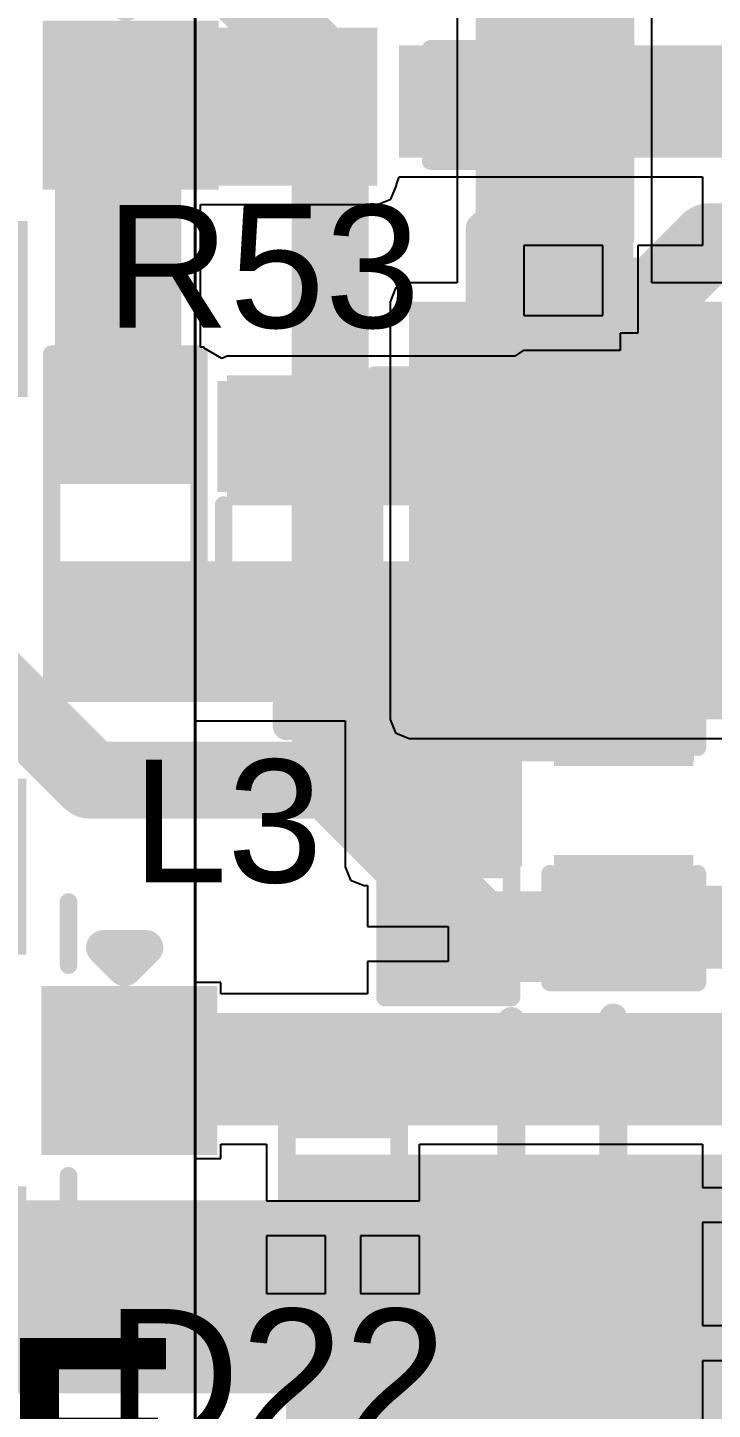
# Model space of a CAD drawing. Header units: inches. Extents: x -0.3 to 9.9, y -0.4 to 5.
# Drawn here: x -0.0088 to 0.1863, y 1.1684 to 1.562 of the extents above; entities that cross this region are included whole.
import ezdxf

# ---------------------------------------------------------------- set-up
doc = ezdxf.new("R2010")
doc.units = ezdxf.units.IN
doc.header["$MEASUREMENT"] = 0
for name, color, linetype in [('Bottom Layer', 5, 'Continuous'), ('Top Layer', 1, 'Continuous'), ('Top Overlay', 2, 'Continuous'), ('Top Paste', 8, 'Continuous'), ('Top Solder', 216, 'Continuous')]:
    doc.layers.add(name, color=color, linetype=linetype)
doc.styles.add('Arial', font='', dxfattribs={"height": 0.2})
doc.styles.add('Arial_Bold', font='', dxfattribs={"height": 0.2})
doc.styles.get('Arial').set_extended_font_data('Arial')
doc.styles.get('Arial_Bold').set_extended_font_data('Arial', bold=True)

# ---------------------------------------------------------------- blocks, each defined once
blk = doc.blocks.new('R___0603_4')
at = {"layer": 'Top Layer'}
for points in [[(-0.015, 0.0175), (-0.015, -0.0175), (-0.045, -0.0175), (-0.045, 0.0175)], [(0.045, 0.0175), (0.045, -0.0175), (0.015, -0.0175), (0.015, 0.0175)]]:
    blk.add_hatch(color=1, dxfattribs=at).paths.add_polyline_path(points)
at = {"layer": 'Top Paste'}
for points in [[(-0.015, 0.0175), (-0.015, -0.0175), (-0.045, -0.0175), (-0.045, 0.0175)], [(0.045, 0.0175), (0.045, -0.0175), (0.015, -0.0175), (0.015, 0.0175)]]:
    blk.add_hatch(color=8, dxfattribs=at).paths.add_polyline_path(points)
at = {"layer": 'Top Solder'}
for points in [[(-0.011, 0.0215), (-0.011, -0.0215), (-0.049, -0.0215), (-0.049, 0.0215)], [(0.049, 0.0215), (0.049, -0.0215), (0.011, -0.0215), (0.011, 0.0215)]]:
    blk.add_hatch(color=216, dxfattribs=at).paths.add_polyline_path(points)
at = {"layer": 'Top Overlay'}
for points in [[(-0.048, 0.021, 0.005, 0.005, 0), (-0.048, -0.021, 0.005, 0.005, 0)], [(-0.048, 0.021, 0.005, 0.005, 0), (0.048, 0.021, 0.005, 0.005, 0)], [(0.048, 0.021, 0.005, 0.005, 0), (0.048, -0.021, 0.005, 0.005, 0)], [(-0.048, -0.021, 0.005, 0.005, 0), (0.048, -0.021, 0.005, 0.005, 0)]]:
    blk.add_lwpolyline(points, format="xyseb", dxfattribs=at)
for points in [[(-0.04925, 0.021, 0.0025, 0.0025, 1), (-0.04675, 0.021, 0.0025, 0.0025, 1)], [(-0.04925, 0.021, 0.0025, 0.0025, 1), (-0.04675, 0.021, 0.0025, 0.0025, 1)], [(0.04675, 0.021, 0.0025, 0.0025, 1), (0.04925, 0.021, 0.0025, 0.0025, 1)], [(0.04675, 0.021, 0.0025, 0.0025, 1), (0.04925, 0.021, 0.0025, 0.0025, 1)], [(-0.04925, -0.021, 0.0025, 0.0025, 1), (-0.04675, -0.021, 0.0025, 0.0025, 1)], [(-0.04925, -0.021, 0.0025, 0.0025, 1), (-0.04675, -0.021, 0.0025, 0.0025, 1)], [(0.04675, -0.021, 0.0025, 0.0025, 1), (0.04925, -0.021, 0.0025, 0.0025, 1)], [(0.04675, -0.021, 0.0025, 0.0025, 1), (0.04925, -0.021, 0.0025, 0.0025, 1)]]:
    blk.add_lwpolyline(points, format="xyseb", close=True, dxfattribs=at)
blk = doc.blocks.new('R___0603_85')
at = {"layer": 'Top Layer'}
for points in [[(-0.015, 0.0175), (-0.015, -0.0175), (-0.045, -0.0175), (-0.045, 0.0175)], [(0.045, 0.0175), (0.045, -0.0175), (0.015, -0.0175), (0.015, 0.0175)]]:
    blk.add_hatch(color=1, dxfattribs=at).paths.add_polyline_path(points)
at = {"layer": 'Top Paste'}
for points in [[(-0.015, 0.0175), (-0.015, -0.0175), (-0.045, -0.0175), (-0.045, 0.0175)], [(0.045, 0.0175), (0.045, -0.0175), (0.015, -0.0175), (0.015, 0.0175)]]:
    blk.add_hatch(color=8, dxfattribs=at).paths.add_polyline_path(points)
at = {"layer": 'Top Solder'}
for points in [[(-0.011, 0.0215), (-0.011, -0.0215), (-0.049, -0.0215), (-0.049, 0.0215)], [(0.049, 0.0215), (0.049, -0.0215), (0.011, -0.0215), (0.011, 0.0215)]]:
    blk.add_hatch(color=216, dxfattribs=at).paths.add_polyline_path(points)
at = {"layer": 'Top Overlay'}
for points in [[(-0.048, -0.021, 0.005, 0.005, 0), (-0.048, 0.021, 0.005, 0.005, 0)], [(0.048, 0.021, 0.005, 0.005, 0), (-0.048, 0.021, 0.005, 0.005, 0)], [(0.048, -0.021, 0.005, 0.005, 0), (0.048, 0.021, 0.005, 0.005, 0)], [(0.048, -0.021, 0.005, 0.005, 0), (-0.048, -0.021, 0.005, 0.005, 0)]]:
    blk.add_lwpolyline(points, format="xyseb", dxfattribs=at)
for points in [[(-0.04925, 0.021, 0.0025, 0.0025, 1), (-0.04675, 0.021, 0.0025, 0.0025, 1)], [(-0.04925, 0.021, 0.0025, 0.0025, 1), (-0.04675, 0.021, 0.0025, 0.0025, 1)], [(0.04675, 0.021, 0.0025, 0.0025, 1), (0.04925, 0.021, 0.0025, 0.0025, 1)], [(0.04675, 0.021, 0.0025, 0.0025, 1), (0.04925, 0.021, 0.0025, 0.0025, 1)], [(-0.04925, -0.021, 0.0025, 0.0025, 1), (-0.04675, -0.021, 0.0025, 0.0025, 1)], [(-0.04925, -0.021, 0.0025, 0.0025, 1), (-0.04675, -0.021, 0.0025, 0.0025, 1)], [(0.04675, -0.021, 0.0025, 0.0025, 1), (0.04925, -0.021, 0.0025, 0.0025, 1)], [(0.04675, -0.021, 0.0025, 0.0025, 1), (0.04925, -0.021, 0.0025, 0.0025, 1)]]:
    blk.add_lwpolyline(points, format="xyseb", close=True, dxfattribs=at)
blk = doc.blocks.new('IND_0603__1608_M_______118')
at = {"layer": 'Top Layer'}
for points in [[(-0.03937, 0.01575), (-0.01575, 0.01575), (-0.01575, -0.01575), (-0.03937, -0.01575)], [(0.01575, 0.01575), (0.03937, 0.01575), (0.03937, -0.01575), (0.01575, -0.01575)]]:
    blk.add_hatch(color=1, dxfattribs=at).paths.add_polyline_path(points)
at = {"layer": 'Top Paste'}
for points in [[(-0.03937, 0.01575), (-0.01575, 0.01575), (-0.01575, -0.01575), (-0.03937, -0.01575)], [(0.01575, 0.01575), (0.03937, 0.01575), (0.03937, -0.01575), (0.01575, -0.01575)]]:
    blk.add_hatch(color=8, dxfattribs=at).paths.add_polyline_path(points)
at = {"layer": 'Top Solder'}
for points in [[(-0.04337, 0.01975), (-0.01175, 0.01975), (-0.01175, -0.01975), (-0.04337, -0.01975)], [(0.01175, 0.01975), (0.04337, 0.01975), (0.04337, -0.01975), (0.01175, -0.01975)]]:
    blk.add_hatch(color=216, dxfattribs=at).paths.add_polyline_path(points)
at = {"layer": 'Top Overlay'}
for points in [[(0.009, 0.018, 0.005, 0.005, 0), (-0.008, 0.018, 0.005, 0.005, 0)], [(0.009, -0.018, 0.005, 0.005, 0), (-0.008, -0.018, 0.005, 0.005, 0)]]:
    blk.add_lwpolyline(points, format="xyseb", dxfattribs=at)
for points in [[(-0.00925, 0.018, 0.0025, 0.0025, 1), (-0.00675, 0.018, 0.0025, 0.0025, 1)], [(0.00775, 0.018, 0.0025, 0.0025, 1), (0.01025, 0.018, 0.0025, 0.0025, 1)], [(-0.00925, -0.018, 0.0025, 0.0025, 1), (-0.00675, -0.018, 0.0025, 0.0025, 1)], [(0.00775, -0.018, 0.0025, 0.0025, 1), (0.01025, -0.018, 0.0025, 0.0025, 1)]]:
    blk.add_lwpolyline(points, format="xyseb", close=True, dxfattribs=at)
blk = doc.blocks.new('U_FL_R_SMT_1_80___124')
at = {"layer": 'Top Layer'}
for points in [[(-0.07913, 0.08166), (-0.03701, 0.08166), (-0.03701, -0.00495), (-0.07913, -0.00495)], [(0.03701, 0.08166), (0.07913, 0.08166), (0.07913, -0.00495), (0.03701, -0.00495)], [(-0.02008, -0.01729), (0.02008, -0.01729), (0.02008, -0.05942), (-0.02008, -0.05942)]]:
    blk.add_hatch(color=1, dxfattribs=at).paths.add_polyline_path(points)
at = {"layer": 'Top Paste'}
for points in [[(-0.07913, 0.08166), (-0.03701, 0.08166), (-0.03701, -0.00495), (-0.07913, -0.00495)], [(0.03701, 0.08166), (0.07913, 0.08166), (0.07913, -0.00495), (0.03701, -0.00495)], [(-0.02008, -0.01729), (0.02008, -0.01729), (0.02008, -0.05942), (-0.02008, -0.05942)]]:
    blk.add_hatch(color=8, dxfattribs=at).paths.add_polyline_path(points)
at = {"layer": 'Top Solder'}
for points in [[(-0.08313, 0.08566), (-0.03301, 0.08566), (-0.03301, -0.00895), (-0.08313, -0.00895)], [(0.03301, 0.08566), (0.08313, 0.08566), (0.08313, -0.00895), (0.03301, -0.00895)], [(-0.02408, -0.01329), (0.02408, -0.01329), (0.02408, -0.06342), (-0.02408, -0.06342)]]:
    blk.add_hatch(color=216, dxfattribs=at).paths.add_polyline_path(points)
at = {"layer": 'Top Overlay'}
for points in [[(-0.038, 0.087, 0.005, 0.005, 0), (-0.016, 0.087, 0.005, 0.005, 0)], [(0.016, 0.087, 0.005, 0.005, 0), (0.038, 0.087, 0.005, 0.005, 0)], [(-0.048, -0.021, 0.005, 0.005, 0), (-0.03, -0.021, 0.005, 0.005, 0)], [(0.03, -0.021, 0.005, 0.005, 0), (0.048, -0.021, 0.005, 0.005, 0)], [(0.035, -0.031, 0.01, 0.01, 0), (0.029, -0.037, 0.01, 0.01, 0)], [(0.035, -0.031, 0.01, 0.01, 0), (0.035, -0.043, 0.01, 0.01, 0)], [(0.029, -0.037, 0.01, 0.01, 0), (0.035, -0.043, 0.01, 0.01, 0)]]:
    blk.add_lwpolyline(points, format="xyseb", dxfattribs=at)
for points in [[(-0.03925, 0.087, 0.0025, 0.0025, 1), (-0.03675, 0.087, 0.0025, 0.0025, 1)], [(-0.01725, 0.087, 0.0025, 0.0025, 1), (-0.01475, 0.087, 0.0025, 0.0025, 1)], [(0.01475, 0.087, 0.0025, 0.0025, 1), (0.01725, 0.087, 0.0025, 0.0025, 1)], [(0.03675, 0.087, 0.0025, 0.0025, 1), (0.03925, 0.087, 0.0025, 0.0025, 1)], [(-0.04925, -0.021, 0.0025, 0.0025, 1), (-0.04675, -0.021, 0.0025, 0.0025, 1)], [(-0.03125, -0.021, 0.0025, 0.0025, 1), (-0.02875, -0.021, 0.0025, 0.0025, 1)], [(0.02875, -0.021, 0.0025, 0.0025, 1), (0.03125, -0.021, 0.0025, 0.0025, 1)], [(0.04675, -0.021, 0.0025, 0.0025, 1), (0.04925, -0.021, 0.0025, 0.0025, 1)], [(0.0325, -0.031, 0.005, 0.005, 1), (0.0375, -0.031, 0.005, 0.005, 1)], [(0.0325, -0.031, 0.005, 0.005, 1), (0.0375, -0.031, 0.005, 0.005, 1)], [(0.0265, -0.037, 0.005, 0.005, 1), (0.0315, -0.037, 0.005, 0.005, 1)], [(0.0265, -0.037, 0.005, 0.005, 1), (0.0315, -0.037, 0.005, 0.005, 1)], [(0.0325, -0.043, 0.005, 0.005, 1), (0.0375, -0.043, 0.005, 0.005, 1)], [(0.0325, -0.043, 0.005, 0.005, 1), (0.0375, -0.043, 0.005, 0.005, 1)]]:
    blk.add_lwpolyline(points, format="xyseb", close=True, dxfattribs=at)
blk = doc.blocks.new('U_FL_R_SMT_1_80___125')
at = {"layer": 'Top Layer'}
for points in [[(-0.07913, 0.08166), (-0.03701, 0.08166), (-0.03701, -0.00495), (-0.07913, -0.00495)], [(0.03701, 0.08166), (0.07913, 0.08166), (0.07913, -0.00495), (0.03701, -0.00495)], [(-0.02008, -0.01729), (0.02008, -0.01729), (0.02008, -0.05942), (-0.02008, -0.05942)]]:
    blk.add_hatch(color=1, dxfattribs=at).paths.add_polyline_path(points)
at = {"layer": 'Top Paste'}
for points in [[(-0.07913, 0.08166), (-0.03701, 0.08166), (-0.03701, -0.00495), (-0.07913, -0.00495)], [(0.03701, 0.08166), (0.07913, 0.08166), (0.07913, -0.00495), (0.03701, -0.00495)], [(-0.02008, -0.01729), (0.02008, -0.01729), (0.02008, -0.05942), (-0.02008, -0.05942)]]:
    blk.add_hatch(color=8, dxfattribs=at).paths.add_polyline_path(points)
at = {"layer": 'Top Solder'}
for points in [[(-0.08313, 0.08566), (-0.03301, 0.08566), (-0.03301, -0.00895), (-0.08313, -0.00895)], [(0.03301, 0.08566), (0.08313, 0.08566), (0.08313, -0.00895), (0.03301, -0.00895)], [(-0.02408, -0.01329), (0.02408, -0.01329), (0.02408, -0.06342), (-0.02408, -0.06342)]]:
    blk.add_hatch(color=216, dxfattribs=at).paths.add_polyline_path(points)
at = {"layer": 'Top Overlay'}
for points in [[(-0.038, 0.087, 0.005, 0.005, 0), (-0.016, 0.087, 0.005, 0.005, 0)], [(0.016, 0.087, 0.005, 0.005, 0), (0.038, 0.087, 0.005, 0.005, 0)], [(-0.048, -0.021, 0.005, 0.005, 0), (-0.03, -0.021, 0.005, 0.005, 0)], [(0.03, -0.021, 0.005, 0.005, 0), (0.048, -0.021, 0.005, 0.005, 0)], [(0.035, -0.031, 0.01, 0.01, 0), (0.029, -0.037, 0.01, 0.01, 0)], [(0.035, -0.031, 0.01, 0.01, 0), (0.035, -0.043, 0.01, 0.01, 0)], [(0.029, -0.037, 0.01, 0.01, 0), (0.035, -0.043, 0.01, 0.01, 0)]]:
    blk.add_lwpolyline(points, format="xyseb", dxfattribs=at)
for points in [[(-0.03925, 0.087, 0.0025, 0.0025, 1), (-0.03675, 0.087, 0.0025, 0.0025, 1)], [(-0.01725, 0.087, 0.0025, 0.0025, 1), (-0.01475, 0.087, 0.0025, 0.0025, 1)], [(0.01475, 0.087, 0.0025, 0.0025, 1), (0.01725, 0.087, 0.0025, 0.0025, 1)], [(0.03675, 0.087, 0.0025, 0.0025, 1), (0.03925, 0.087, 0.0025, 0.0025, 1)], [(-0.04925, -0.021, 0.0025, 0.0025, 1), (-0.04675, -0.021, 0.0025, 0.0025, 1)], [(-0.03125, -0.021, 0.0025, 0.0025, 1), (-0.02875, -0.021, 0.0025, 0.0025, 1)], [(0.02875, -0.021, 0.0025, 0.0025, 1), (0.03125, -0.021, 0.0025, 0.0025, 1)], [(0.04675, -0.021, 0.0025, 0.0025, 1), (0.04925, -0.021, 0.0025, 0.0025, 1)], [(0.0325, -0.031, 0.005, 0.005, 1), (0.0375, -0.031, 0.005, 0.005, 1)], [(0.0325, -0.031, 0.005, 0.005, 1), (0.0375, -0.031, 0.005, 0.005, 1)], [(0.0265, -0.037, 0.005, 0.005, 1), (0.0315, -0.037, 0.005, 0.005, 1)], [(0.0265, -0.037, 0.005, 0.005, 1), (0.0315, -0.037, 0.005, 0.005, 1)], [(0.0325, -0.043, 0.005, 0.005, 1), (0.0375, -0.043, 0.005, 0.005, 1)], [(0.0325, -0.043, 0.005, 0.005, 1), (0.0375, -0.043, 0.005, 0.005, 1)]]:
    blk.add_lwpolyline(points, format="xyseb", close=True, dxfattribs=at)
blk = doc.blocks.new('D_____0402_147')
at = {"layer": 'Top Layer'}
for points in [[(-0.03051, -0.01181), (-0.03051, 0.01181), (-0.00768, 0.01181), (-0.00768, -0.01181)], [(0.00768, -0.01181), (0.00768, 0.01181), (0.03051, 0.01181), (0.03051, -0.01181)]]:
    blk.add_hatch(color=1, dxfattribs=at).paths.add_polyline_path(points)
at = {"layer": 'Top Paste'}
for points in [[(-0.03051, -0.01181), (-0.03051, 0.01181), (-0.00768, 0.01181), (-0.00768, -0.01181)], [(0.00768, -0.01181), (0.00768, 0.01181), (0.03051, 0.01181), (0.03051, -0.01181)]]:
    blk.add_hatch(color=8, dxfattribs=at).paths.add_polyline_path(points)
at = {"layer": 'Top Solder'}
for points in [[(-0.03451, -0.01581), (-0.03451, 0.01581), (-0.00368, 0.01581), (-0.00368, -0.01581)], [(0.00368, -0.01581), (0.00368, 0.01581), (0.03451, 0.01581), (0.03451, -0.01581)]]:
    blk.add_hatch(color=216, dxfattribs=at).paths.add_polyline_path(points)
at = {"layer": 'Top Overlay'}
for points in [[(0.035, 0.016, 0.005, 0.005, 0), (-0.035, 0.016, 0.005, 0.005, 0)], [(-0.035, -0.016, 0.005, 0.005, 0), (-0.035, 0.016, 0.005, 0.005, 0)], [(0.035, -0.016, 0.005, 0.005, 0), (0.035, 0.016, 0.005, 0.005, 0)], [(0.035, -0.016, 0.005, 0.005, 0), (-0.035, -0.016, 0.005, 0.005, 0)]]:
    blk.add_lwpolyline(points, format="xyseb", dxfattribs=at)
for points in [[(-0.03625, 0.016, 0.0025, 0.0025, 1), (-0.03375, 0.016, 0.0025, 0.0025, 1)], [(-0.03625, 0.016, 0.0025, 0.0025, 1), (-0.03375, 0.016, 0.0025, 0.0025, 1)], [(0.03375, 0.016, 0.0025, 0.0025, 1), (0.03625, 0.016, 0.0025, 0.0025, 1)], [(0.03375, 0.016, 0.0025, 0.0025, 1), (0.03625, 0.016, 0.0025, 0.0025, 1)], [(-0.03625, -0.016, 0.0025, 0.0025, 1), (-0.03375, -0.016, 0.0025, 0.0025, 1)], [(-0.03625, -0.016, 0.0025, 0.0025, 1), (-0.03375, -0.016, 0.0025, 0.0025, 1)], [(0.03375, -0.016, 0.0025, 0.0025, 1), (0.03625, -0.016, 0.0025, 0.0025, 1)], [(0.03375, -0.016, 0.0025, 0.0025, 1), (0.03625, -0.016, 0.0025, 0.0025, 1)]]:
    blk.add_lwpolyline(points, format="xyseb", close=True, dxfattribs=at)
blk = doc.blocks.new('DFN1006_2L__148')
at = {"layer": 'Top Layer'}
for points in [[(-0.02756, 0.01299), (-0.00591, 0.01299), (-0.00591, -0.01299), (-0.02756, -0.01299)], [(0.00591, 0.01299), (0.02756, 0.01299), (0.02756, -0.01299), (0.00591, -0.01299)]]:
    blk.add_hatch(color=1, dxfattribs=at).paths.add_polyline_path(points)
at = {"layer": 'Top Overlay'}
blk.add_hatch(color=2, dxfattribs=at).paths.add_polyline_path([(-0.04513, -0.01993), (-0.03213, -0.01993), (-0.03213, 0.02007), (-0.04513, 0.02007)])
at = {"layer": 'Top Paste'}
for points in [[(-0.02756, 0.01299), (-0.00591, 0.01299), (-0.00591, -0.01299), (-0.02756, -0.01299)], [(0.00591, 0.01299), (0.02756, 0.01299), (0.02756, -0.01299), (0.00591, -0.01299)]]:
    blk.add_hatch(color=8, dxfattribs=at).paths.add_polyline_path(points)
at = {"layer": 'Top Solder'}
for points in [[(-0.03156, 0.01699), (-0.00191, 0.01699), (-0.00191, -0.01699), (-0.03156, -0.01699)], [(0.00191, 0.01699), (0.03156, 0.01699), (0.03156, -0.01699), (0.00191, -0.01699)]]:
    blk.add_hatch(color=216, dxfattribs=at).paths.add_polyline_path(points)
at = {"layer": 'Top Overlay'}
for points in [[(-0.032, -0.018, 0.005, 0.005, 0), (-0.032, 0.018, 0.005, 0.005, 0)], [(0.032, 0.018, 0.005, 0.005, 0), (-0.032, 0.018, 0.005, 0.005, 0)], [(0.032, -0.018, 0.005, 0.005, 0), (0.032, 0.018, 0.005, 0.005, 0)], [(0.032, -0.018, 0.005, 0.005, 0), (-0.032, -0.018, 0.005, 0.005, 0)]]:
    blk.add_lwpolyline(points, format="xyseb", dxfattribs=at)
for points in [[(-0.03325, 0.018, 0.0025, 0.0025, 1), (-0.03075, 0.018, 0.0025, 0.0025, 1)], [(-0.03325, 0.018, 0.0025, 0.0025, 1), (-0.03075, 0.018, 0.0025, 0.0025, 1)], [(0.03075, 0.018, 0.0025, 0.0025, 1), (0.03325, 0.018, 0.0025, 0.0025, 1)], [(0.03075, 0.018, 0.0025, 0.0025, 1), (0.03325, 0.018, 0.0025, 0.0025, 1)], [(-0.03325, -0.018, 0.0025, 0.0025, 1), (-0.03075, -0.018, 0.0025, 0.0025, 1)], [(-0.03325, -0.018, 0.0025, 0.0025, 1), (-0.03075, -0.018, 0.0025, 0.0025, 1)], [(0.03075, -0.018, 0.0025, 0.0025, 1), (0.03325, -0.018, 0.0025, 0.0025, 1)], [(0.03075, -0.018, 0.0025, 0.0025, 1), (0.03325, -0.018, 0.0025, 0.0025, 1)]]:
    blk.add_lwpolyline(points, format="xyseb", close=True, dxfattribs=at)
blk = doc.blocks.new('C___0402_181')
at = {"layer": 'Top Layer'}
for points in [[(-0.0275, -0.0125), (-0.0275, 0.0125), (-0.0095, 0.0125), (-0.0095, -0.0125)], [(0.0095, -0.0125), (0.0095, 0.0125), (0.0275, 0.0125), (0.0275, -0.0125)]]:
    blk.add_hatch(color=1, dxfattribs=at).paths.add_polyline_path(points)
at = {"layer": 'Top Paste'}
for points in [[(-0.0275, -0.0125), (-0.0275, 0.0125), (-0.0095, 0.0125), (-0.0095, -0.0125)], [(0.0095, -0.0125), (0.0095, 0.0125), (0.0275, 0.0125), (0.0275, -0.0125)]]:
    blk.add_hatch(color=8, dxfattribs=at).paths.add_polyline_path(points)
at = {"layer": 'Top Solder'}
for points in [[(-0.02986, -0.01486), (-0.02986, 0.01486), (-0.00714, 0.01486), (-0.00714, -0.01486)], [(0.00714, -0.01486), (0.00714, 0.01486), (0.02986, 0.01486), (0.02986, -0.01486)]]:
    blk.add_hatch(color=216, dxfattribs=at).paths.add_polyline_path(points)
at = {"layer": 'Top Overlay'}
for points in [[(-0.011, 0.016, 0.005, 0.005, 0), (-0.031, 0.016, 0.005, 0.005, 0)], [(-0.031, 0.016, 0.005, 0.005, 0), (-0.031, -0.016, 0.005, 0.005, 0)], [(0.031, 0.016, 0.005, 0.005, 0), (0.011, 0.016, 0.005, 0.005, 0)], [(0.031, 0.016, 0.005, 0.005, 0), (0.031, -0.016, 0.005, 0.005, 0)], [(-0.011, -0.016, 0.005, 0.005, 0), (-0.031, -0.016, 0.005, 0.005, 0)], [(0.031, -0.016, 0.005, 0.005, 0), (0.011, -0.016, 0.005, 0.005, 0)]]:
    blk.add_lwpolyline(points, format="xyseb", dxfattribs=at)
for points in [[(-0.03225, 0.016, 0.0025, 0.0025, 1), (-0.02975, 0.016, 0.0025, 0.0025, 1)], [(-0.03225, 0.016, 0.0025, 0.0025, 1), (-0.02975, 0.016, 0.0025, 0.0025, 1)], [(-0.01225, 0.016, 0.0025, 0.0025, 1), (-0.00975, 0.016, 0.0025, 0.0025, 1)], [(0.00975, 0.016, 0.0025, 0.0025, 1), (0.01225, 0.016, 0.0025, 0.0025, 1)], [(0.02975, 0.016, 0.0025, 0.0025, 1), (0.03225, 0.016, 0.0025, 0.0025, 1)], [(0.02975, 0.016, 0.0025, 0.0025, 1), (0.03225, 0.016, 0.0025, 0.0025, 1)], [(-0.03225, -0.016, 0.0025, 0.0025, 1), (-0.02975, -0.016, 0.0025, 0.0025, 1)], [(-0.03225, -0.016, 0.0025, 0.0025, 1), (-0.02975, -0.016, 0.0025, 0.0025, 1)], [(-0.01225, -0.016, 0.0025, 0.0025, 1), (-0.00975, -0.016, 0.0025, 0.0025, 1)], [(0.00975, -0.016, 0.0025, 0.0025, 1), (0.01225, -0.016, 0.0025, 0.0025, 1)], [(0.02975, -0.016, 0.0025, 0.0025, 1), (0.03225, -0.016, 0.0025, 0.0025, 1)], [(0.02975, -0.016, 0.0025, 0.0025, 1), (0.03225, -0.016, 0.0025, 0.0025, 1)]]:
    blk.add_lwpolyline(points, format="xyseb", close=True, dxfattribs=at)
blk = doc.blocks.new('C___0603_182')
at = {"layer": 'Top Layer'}
for points in [[(-0.015, 0.0175), (-0.015, -0.0175), (-0.045, -0.0175), (-0.045, 0.0175)], [(0.045, 0.0175), (0.045, -0.0175), (0.015, -0.0175), (0.015, 0.0175)]]:
    blk.add_hatch(color=1, dxfattribs=at).paths.add_polyline_path(points)
at = {"layer": 'Top Paste'}
for points in [[(-0.015, 0.0175), (-0.015, -0.0175), (-0.045, -0.0175), (-0.045, 0.0175)], [(0.045, 0.0175), (0.045, -0.0175), (0.015, -0.0175), (0.015, 0.0175)]]:
    blk.add_hatch(color=8, dxfattribs=at).paths.add_polyline_path(points)
at = {"layer": 'Top Solder'}
for points in [[(-0.01264, 0.01986), (-0.01264, -0.01986), (-0.04736, -0.01986), (-0.04736, 0.01986)], [(0.04736, 0.01986), (0.04736, -0.01986), (0.01264, -0.01986), (0.01264, 0.01986)]]:
    blk.add_hatch(color=216, dxfattribs=at).paths.add_polyline_path(points)
at = {"layer": 'Top Overlay'}
for points in [[(-0.049, 0.021, 0.005, 0.005, 0), (-0.049, -0.021, 0.005, 0.005, 0)], [(-0.049, 0.021, 0.005, 0.005, 0), (-0.018, 0.021, 0.005, 0.005, 0)], [(0.018, 0.021, 0.005, 0.005, 0), (0.049, 0.021, 0.005, 0.005, 0)], [(0.049, 0.021, 0.005, 0.005, 0), (0.049, -0.021, 0.005, 0.005, 0)], [(-0.049, -0.021, 0.005, 0.005, 0), (-0.018, -0.021, 0.005, 0.005, 0)], [(0.018, -0.021, 0.005, 0.005, 0), (0.049, -0.021, 0.005, 0.005, 0)]]:
    blk.add_lwpolyline(points, format="xyseb", dxfattribs=at)
for points in [[(-0.05025, 0.021, 0.0025, 0.0025, 1), (-0.04775, 0.021, 0.0025, 0.0025, 1)], [(-0.05025, 0.021, 0.0025, 0.0025, 1), (-0.04775, 0.021, 0.0025, 0.0025, 1)], [(-0.01925, 0.021, 0.0025, 0.0025, 1), (-0.01675, 0.021, 0.0025, 0.0025, 1)], [(0.01675, 0.021, 0.0025, 0.0025, 1), (0.01925, 0.021, 0.0025, 0.0025, 1)], [(0.04775, 0.021, 0.0025, 0.0025, 1), (0.05025, 0.021, 0.0025, 0.0025, 1)], [(0.04775, 0.021, 0.0025, 0.0025, 1), (0.05025, 0.021, 0.0025, 0.0025, 1)], [(-0.05025, -0.021, 0.0025, 0.0025, 1), (-0.04775, -0.021, 0.0025, 0.0025, 1)], [(-0.05025, -0.021, 0.0025, 0.0025, 1), (-0.04775, -0.021, 0.0025, 0.0025, 1)], [(-0.01925, -0.021, 0.0025, 0.0025, 1), (-0.01675, -0.021, 0.0025, 0.0025, 1)], [(0.01675, -0.021, 0.0025, 0.0025, 1), (0.01925, -0.021, 0.0025, 0.0025, 1)], [(0.04775, -0.021, 0.0025, 0.0025, 1), (0.05025, -0.021, 0.0025, 0.0025, 1)], [(0.04775, -0.021, 0.0025, 0.0025, 1), (0.05025, -0.021, 0.0025, 0.0025, 1)]]:
    blk.add_lwpolyline(points, format="xyseb", close=True, dxfattribs=at)
blk = doc.blocks.new('C___0603_183')
at = {"layer": 'Top Layer'}
for points in [[(-0.015, 0.0175), (-0.015, -0.0175), (-0.045, -0.0175), (-0.045, 0.0175)], [(0.045, 0.0175), (0.045, -0.0175), (0.015, -0.0175), (0.015, 0.0175)]]:
    blk.add_hatch(color=1, dxfattribs=at).paths.add_polyline_path(points)
at = {"layer": 'Top Paste'}
for points in [[(-0.015, 0.0175), (-0.015, -0.0175), (-0.045, -0.0175), (-0.045, 0.0175)], [(0.045, 0.0175), (0.045, -0.0175), (0.015, -0.0175), (0.015, 0.0175)]]:
    blk.add_hatch(color=8, dxfattribs=at).paths.add_polyline_path(points)
at = {"layer": 'Top Solder'}
for points in [[(-0.01264, 0.01986), (-0.01264, -0.01986), (-0.04736, -0.01986), (-0.04736, 0.01986)], [(0.04736, 0.01986), (0.04736, -0.01986), (0.01264, -0.01986), (0.01264, 0.01986)]]:
    blk.add_hatch(color=216, dxfattribs=at).paths.add_polyline_path(points)
at = {"layer": 'Top Overlay'}
for points in [[(-0.049, -0.021, 0.005, 0.005, 0), (-0.049, 0.021, 0.005, 0.005, 0)], [(-0.018, 0.021, 0.005, 0.005, 0), (-0.049, 0.021, 0.005, 0.005, 0)], [(0.049, 0.021, 0.005, 0.005, 0), (0.018, 0.021, 0.005, 0.005, 0)], [(0.049, -0.021, 0.005, 0.005, 0), (0.049, 0.021, 0.005, 0.005, 0)], [(-0.018, -0.021, 0.005, 0.005, 0), (-0.049, -0.021, 0.005, 0.005, 0)], [(0.049, -0.021, 0.005, 0.005, 0), (0.018, -0.021, 0.005, 0.005, 0)]]:
    blk.add_lwpolyline(points, format="xyseb", dxfattribs=at)
for points in [[(-0.05025, 0.021, 0.0025, 0.0025, 1), (-0.04775, 0.021, 0.0025, 0.0025, 1)], [(-0.05025, 0.021, 0.0025, 0.0025, 1), (-0.04775, 0.021, 0.0025, 0.0025, 1)], [(-0.01925, 0.021, 0.0025, 0.0025, 1), (-0.01675, 0.021, 0.0025, 0.0025, 1)], [(0.01675, 0.021, 0.0025, 0.0025, 1), (0.01925, 0.021, 0.0025, 0.0025, 1)], [(0.04775, 0.021, 0.0025, 0.0025, 1), (0.05025, 0.021, 0.0025, 0.0025, 1)], [(0.04775, 0.021, 0.0025, 0.0025, 1), (0.05025, 0.021, 0.0025, 0.0025, 1)], [(-0.05025, -0.021, 0.0025, 0.0025, 1), (-0.04775, -0.021, 0.0025, 0.0025, 1)], [(-0.05025, -0.021, 0.0025, 0.0025, 1), (-0.04775, -0.021, 0.0025, 0.0025, 1)], [(-0.01925, -0.021, 0.0025, 0.0025, 1), (-0.01675, -0.021, 0.0025, 0.0025, 1)], [(0.01675, -0.021, 0.0025, 0.0025, 1), (0.01925, -0.021, 0.0025, 0.0025, 1)], [(0.04775, -0.021, 0.0025, 0.0025, 1), (0.05025, -0.021, 0.0025, 0.0025, 1)], [(0.04775, -0.021, 0.0025, 0.0025, 1), (0.05025, -0.021, 0.0025, 0.0025, 1)]]:
    blk.add_lwpolyline(points, format="xyseb", close=True, dxfattribs=at)

msp = doc.modelspace()

# ---------------------------------------------------------------- hatches: boundary and pattern name
at = {"layer": 'Bottom Layer'}
msp.add_hatch(color=5, dxfattribs=at).paths.add_polyline_path([(0.09982, 1.36495), (0.318, 1.36495), (0.318, 1.48395), (0.09982, 1.48395)])
at = {"layer": 'Top Layer'}
for points in [[(0.035, 1.434), (0.035, 1.562), (-0.001, 1.562), (-0.001, 1.434)], [(0.00782, 1.517), (0.09082, 1.517), (0.09082, 1.562), (0.00782, 1.562)], [(0.097, 1.52495), (0.27282, 1.52495), (0.27282, 1.55695), (0.097, 1.55695)], [(0.048, 1.42595), (0.13, 1.42595), (0.13, 1.463), (0.048, 1.463)], [(0.142, 1.369), (0.257, 1.369), (0.257, 1.438), (0.142, 1.438)], [(0, 1.36995), (0.082, 1.36995), (0.082, 1.41), (0, 1.41)], [(0.087, 1.353), (0.181, 1.353), (0.181, 1.41), (0.087, 1.41)], [(0.132, 1.323), (0.132, 1.378), (0.087, 1.378), (0.087, 1.323)], [(0.01282, 1.24936), (0.27282, 1.24936), (0.27282, 1.28136), (0.01282, 1.28136)], [(0.06482, 1.05095), (0.27582, 1.05095), (0.27582, 1.24095), (0.06482, 1.24095)], [(0.11433, 1.17295), (0.11433, 1.22792), (-0.1, 1.22792), (-0.1, 1.17295)]]:
    msp.add_hatch(color=1, dxfattribs=at).paths.add_polyline_path(points)

# ---------------------------------------------------------------- linework, layer by layer
at = {"layer": 'Bottom Layer'}
for p, q in [((0.11353, 1.66261), (0.11353, 1.48936)), ((0.03882, 1.641), (0.03882, 1.153)), ((0.03882, 1.153), (0.03882, 1.641)), ((0.169, 1.48936), (0.169, 1.62566)), ((0.09982, 1.48936), (0.096, 1.48778)), ((0.11353, 1.48936), (0.09982, 1.48936)), ((0.318, 1.48936), (0.169, 1.48936)), ((0.096, 1.48778), (0.09441, 1.48395)), ((0.09441, 1.48395), (0.09441, 1.36495)), ((0.09441, 1.36495), (0.096, 1.36112)), ((0.096, 1.36112), (0.09982, 1.35954)), ((0.09982, 1.35954), (0.318, 1.35954))]:
    msp.add_line(p, q, dxfattribs=at)
for points in [[(0.14127, 1.47073, 0.045, 0.045, 0), (0.14127, 1.69123, 0.045, 0.045, 0)], [(0.02789, 1.59802, 0.022, 0.022, 0), (0.07736, 1.54855, 0.022, 0.022, 0)], [(0.07736, 1.34764, 0.022, 0.022, 0), (0.07736, 1.54855, 0.022, 0.022, 0)], [(-0.04418, 1.40095, 0.022, 0.022, 0), (0.00913, 1.34764, 0.022, 0.022, 0)], [(0.00913, 1.34764, 0.022, 0.022, 0), (0.07736, 1.34764, 0.022, 0.022, 0)], [(0.07736, 1.34764, 0.022, 0.022, 0), (0.12005, 1.30495, 0.022, 0.022, 0)], [(0.12005, 1.30495, 0.022, 0.022, 0), (0.39015, 1.30495, 0.022, 0.022, 0)]]:
    msp.add_lwpolyline(points, format="xyseb", dxfattribs=at)
for points in [[(0.07186, 1.54855, 0.011, 0.011, 1), (0.08286, 1.54855, 0.011, 0.011, 1)], [(0.07186, 1.54855, 0.011, 0.011, 1), (0.08286, 1.54855, 0.011, 0.011, 1)], [(0.13002, 1.47073, 0.0225, 0.0225, 1), (0.15252, 1.47073, 0.0225, 0.0225, 1)], [(0.00363, 1.34764, 0.011, 0.011, 1), (0.01463, 1.34764, 0.011, 0.011, 1)], [(0.00363, 1.34764, 0.011, 0.011, 1), (0.01463, 1.34764, 0.011, 0.011, 1)], [(0.07186, 1.34764, 0.011, 0.011, 1), (0.08286, 1.34764, 0.011, 0.011, 1)], [(0.07186, 1.34764, 0.011, 0.011, 1), (0.08286, 1.34764, 0.011, 0.011, 1)], [(0.07186, 1.34764, 0.011, 0.011, 1), (0.08286, 1.34764, 0.011, 0.011, 1)], [(0.11455, 1.30495, 0.011, 0.011, 1), (0.12555, 1.30495, 0.011, 0.011, 1)], [(0.11455, 1.30495, 0.011, 0.011, 1), (0.12555, 1.30495, 0.011, 0.011, 1)]]:
    msp.add_lwpolyline(points, format="xyseb", close=True, dxfattribs=at)
at = {"layer": 'Top Layer'}
for p, q in [((0.039, 1.64), (0.039, 1.152)), ((0.09623, 1.51736), (0.097, 1.51954)), ((0.097, 1.51954), (0.18345, 1.51954)), ((0.18345, 1.51954), (0.18345, 1.5)), ((0.09465, 1.51317), (0.09623, 1.517)), ((0.09623, 1.517), (0.09623, 1.51736)), ((0.04041, 1.471), (0.04041, 1.51159)), ((0.04041, 1.51159), (0.09082, 1.51159)), ((0.09082, 1.51159), (0.09465, 1.51317)), ((0.155, 1.5), (0.1325, 1.5)), ((0.1325, 1.5), (0.1325, 1.48)), ((0.155, 1.48), (0.155, 1.5)), ((0.18345, 1.5), (0.165, 1.5)), ((0.165, 1.5), (0.165, 1.475)), ((0.1325, 1.48), (0.155, 1.48)), ((0.165, 1.475), (0.16, 1.475)), ((0.16, 1.475), (0.16, 1.47)), ((0.0415, 1.471), (0.04041, 1.471)), ((0.0415, 1.47069), (0.0415, 1.471)), ((0.0465, 1.46779), (0.0415, 1.47069)), ((0.048, 1.46841), (0.0465, 1.46779)), ((0.13, 1.46841), (0.048, 1.46841)), ((0.13238, 1.47), (0.13, 1.46841)), ((0.16, 1.47), (0.13238, 1.47)), ((0.039, 1.29003), (0.039, 1.36454)), ((0.039, 1.36454), (0.08159, 1.36454)), ((0.08159, 1.36454), (0.08159, 1.353)), ((0.08159, 1.353), (0.08159, 1.353)), ((0.08159, 1.353), (0.08159, 1.323)), ((0.08159, 1.323), (0.08317, 1.31917)), ((0.08317, 1.31917), (0.087, 1.31759)), ((0.087, 1.31759), (0.08801, 1.31759)), ((0.08801, 1.31759), (0.08801, 1.306)), ((0.08801, 1.306), (0.111, 1.306)), ((0.111, 1.306), (0.111, 1.296)), ((0.111, 1.296), (0.08801, 1.296)), ((0.08801, 1.296), (0.08801, 1.28677)), ((0.04624, 1.29003), (0.039, 1.29003)), ((0.04624, 1.28677), (0.04624, 1.29003)), ((0.08801, 1.28677), (0.04624, 1.28677)), ((0.04624, 1.23987), (0.04624, 1.24395)), ((0.04624, 1.24395), (0.05919, 1.24395)), ((0.05919, 1.24395), (0.05919, 1.22781)), ((0.10281, 1.22781), (0.10281, 1.24395)), ((0.10281, 1.24395), (0.18345, 1.24395)), ((0.18345, 1.24395), (0.18345, 1.23162)), ((0.039, 1.152), (0.039, 1.23987)), ((0.039, 1.23987), (0.04624, 1.23987)), ((0.18345, 1.23162), (0.28219, 1.23162)), ((0.05919, 1.22781), (0.10281, 1.22781)), ((0.28219, 1.22162), (0.18345, 1.22162)), ((0.18345, 1.22162), (0.18345, 1.20441)), ((0.076, 1.21781), (0.05919, 1.21781)), ((0.05919, 1.21781), (0.05919, 1.20139)), ((0.076, 1.20139), (0.076, 1.21781)), ((0.10281, 1.21781), (0.086, 1.21781)), ((0.086, 1.21781), (0.086, 1.20139)), ((0.10281, 1.20139), (0.10281, 1.21781)), ((0.05919, 1.20139), (0.076, 1.20139)), ((0.086, 1.20139), (0.10281, 1.20139)), ((0.18345, 1.20441), (0.18345, 1.19225)), ((0.18345, 1.19225), (0.28219, 1.19225)), ((0.28219, 1.18225), (0.18345, 1.18225)), ((0.18345, 1.18225), (0.18345, 1.16504))]:
    msp.add_line(p, q, dxfattribs=at)
for points in [[(0.1665, 1.48208, 0.022, 0.022, 0), (0.18543, 1.501, 0.022, 0.022, 0)], [(0.18543, 1.501, 0.022, 0.022, 0), (0.23162, 1.501, 0.022, 0.022, 0)], [(0.1665, 1.479, 0.022, 0.022, 0), (0.1665, 1.48208, 0.022, 0.022, 0)], [(0.1625, 1.475, 0.022, 0.022, 0), (0.1665, 1.479, 0.022, 0.022, 0)], [(0.16, 1.475, 0.022, 0.022, 0), (0.1625, 1.475, 0.022, 0.022, 0)], [(0.105, 1.445, 0.022, 0.022, 0), (0.1075, 1.445, 0.022, 0.022, 0)], [(0.15067, 1.30117, 0.022, 0.022, 0), (0.1585, 1.309, 0.022, 0.022, 0)], [(0.1585, 1.309, 0.022, 0.022, 0), (0.161, 1.309, 0.022, 0.022, 0)], [(0.161, 1.309, 0.022, 0.022, 0), (0.16344, 1.30656, 0.022, 0.022, 0)], [(0.16344, 1.30656, 0.022, 0.022, 0), (0.23162, 1.30656, 0.022, 0.022, 0)], [(0.105, 1.301, 0.022, 0.022, 0), (0.10517, 1.30117, 0.022, 0.022, 0)], [(0.10517, 1.30117, 0.022, 0.022, 0), (0.15067, 1.30117, 0.022, 0.022, 0)], [(-0.04353, 1.20688, 0.022, 0.022, 0), (0.09789, 1.20688, 0.022, 0.022, 0)], [(0.09789, 1.20688, 0.022, 0.022, 0), (0.10282, 1.20195, 0.022, 0.022, 0)], [(0.129, 1.10463, 0.05, 0.05, 0), (0.17032, 1.14595, 0.05, 0.05, 0)]]:
    msp.add_lwpolyline(points, format="xyseb", dxfattribs=at)
for points in [[(0.17993, 1.501, 0.011, 0.011, 1), (0.19093, 1.501, 0.011, 0.011, 1)], [(0.17993, 1.501, 0.011, 0.011, 1), (0.19093, 1.501, 0.011, 0.011, 1)], [(0.161, 1.48208, 0.011, 0.011, 1), (0.172, 1.48208, 0.011, 0.011, 1)], [(0.161, 1.48208, 0.011, 0.011, 1), (0.172, 1.48208, 0.011, 0.011, 1)], [(0.161, 1.479, 0.011, 0.011, 1), (0.172, 1.479, 0.011, 0.011, 1)], [(0.161, 1.479, 0.011, 0.011, 1), (0.172, 1.479, 0.011, 0.011, 1)], [(0.1545, 1.475, 0.011, 0.011, 1), (0.1655, 1.475, 0.011, 0.011, 1)], [(0.157, 1.475, 0.011, 0.011, 1), (0.168, 1.475, 0.011, 0.011, 1)], [(0.157, 1.475, 0.011, 0.011, 1), (0.168, 1.475, 0.011, 0.011, 1)], [(0.0995, 1.445, 0.011, 0.011, 1), (0.1105, 1.445, 0.011, 0.011, 1)], [(0.102, 1.445, 0.011, 0.011, 1), (0.113, 1.445, 0.011, 0.011, 1)], [(0.153, 1.309, 0.011, 0.011, 1), (0.164, 1.309, 0.011, 0.011, 1)], [(0.153, 1.309, 0.011, 0.011, 1), (0.164, 1.309, 0.011, 0.011, 1)], [(0.1555, 1.309, 0.011, 0.011, 1), (0.1665, 1.309, 0.011, 0.011, 1)], [(0.1555, 1.309, 0.011, 0.011, 1), (0.1665, 1.309, 0.011, 0.011, 1)], [(0.15794, 1.30656, 0.011, 0.011, 1), (0.16894, 1.30656, 0.011, 0.011, 1)], [(0.15794, 1.30656, 0.011, 0.011, 1), (0.16894, 1.30656, 0.011, 0.011, 1)], [(0.0995, 1.301, 0.011, 0.011, 1), (0.1105, 1.301, 0.011, 0.011, 1)], [(0.09967, 1.30117, 0.011, 0.011, 1), (0.11067, 1.30117, 0.011, 0.011, 1)], [(0.09967, 1.30117, 0.011, 0.011, 1), (0.11067, 1.30117, 0.011, 0.011, 1)], [(0.14517, 1.30117, 0.011, 0.011, 1), (0.15617, 1.30117, 0.011, 0.011, 1)], [(0.14517, 1.30117, 0.011, 0.011, 1), (0.15617, 1.30117, 0.011, 0.011, 1)], [(0.09239, 1.20688, 0.011, 0.011, 1), (0.10339, 1.20688, 0.011, 0.011, 1)], [(0.09239, 1.20688, 0.011, 0.011, 1), (0.10339, 1.20688, 0.011, 0.011, 1)], [(0.09732, 1.20195, 0.011, 0.011, 1), (0.10832, 1.20195, 0.011, 0.011, 1)], [(0.15782, 1.14595, 0.025, 0.025, 1), (0.18282, 1.14595, 0.025, 0.025, 1)]]:
    msp.add_lwpolyline(points, format="xyseb", close=True, dxfattribs=at)
at = {"layer": 'Top Overlay'}
for points in [[(0.16, 1.502, 0.008, 0.008, 0), (0.16, 1.592, 0.008, 0.008, 0)], [(0.136, 1.521, 0.008, 0.008, 0), (0.136, 1.556, 0.008, 0.008, 0)], [(0.12, 1.505, 0.008, 0.008, 0), (0.136, 1.521, 0.008, 0.008, 0)], [(0.12, 1.473, 0.008, 0.008, 0), (0.12, 1.505, 0.008, 0.008, 0)], [(0.065, 1.363, 0.008, 0.008, 0), (0.065, 1.369, 0.008, 0.008, 0)], [(0.158, 1.113, 0.008, 0.008, 0), (0.158, 1.28, 0.008, 0.008, 0)], [(0.129, 1.158, 0.008, 0.008, 0), (0.129, 1.279, 0.008, 0.008, 0)]]:
    msp.add_lwpolyline(points, format="xyseb", dxfattribs=at)
for points in [[(0.134, 1.556, 0.004, 0.004, 1), (0.138, 1.556, 0.004, 0.004, 1)], [(0.134, 1.521, 0.004, 0.004, 1), (0.138, 1.521, 0.004, 0.004, 1)], [(0.134, 1.521, 0.004, 0.004, 1), (0.138, 1.521, 0.004, 0.004, 1)], [(0.118, 1.505, 0.004, 0.004, 1), (0.122, 1.505, 0.004, 0.004, 1)], [(0.118, 1.505, 0.004, 0.004, 1), (0.122, 1.505, 0.004, 0.004, 1)], [(0.158, 1.502, 0.004, 0.004, 1), (0.162, 1.502, 0.004, 0.004, 1)], [(0.118, 1.473, 0.004, 0.004, 1), (0.122, 1.473, 0.004, 0.004, 1)], [(0.063, 1.369, 0.004, 0.004, 1), (0.067, 1.369, 0.004, 0.004, 1)], [(0.063, 1.363, 0.004, 0.004, 1), (0.067, 1.363, 0.004, 0.004, 1)], [(0.156, 1.28, 0.004, 0.004, 1), (0.16, 1.28, 0.004, 0.004, 1)], [(0.127, 1.279, 0.004, 0.004, 1), (0.131, 1.279, 0.004, 0.004, 1)]]:
    msp.add_lwpolyline(points, format="xyseb", close=True, dxfattribs=at)

# ---------------------------------------------------------------- block references
for name, p, rotation in [('U_FL_R_SMT_1_80___124', (-0.01782, 1.53995), 90), ('C___0402_181', (0.095, 1.54), 180), ('C___0603_182', (0.16, 1.445), 90), ('R___0603_4', (0.019, 1.421), 90), ('R___0603_85', (0.111, 1.415), 270), ('IND_0603__1608_M_______118', (0.065, 1.418), 270), ('C___0603_183', (0.161, 1.339), 270), ('DFN1006_2L__148', (0.111, 1.31773), 270), ('U_FL_R_SMT_1_80___125', (-0.01818, 1.26495), 90), ('D_____0402_147', (0.081, 1.24191), 270)]:
    msp.add_blockref(name, p, dxfattribs=dict(rotation=rotation))

# ---------------------------------------------------------------- texts
at = {"layer": 'Top Overlay', "style": 'Arial'}
for s, height, p in [('R53', 0.035, (0.01335, 1.47651)), ('L3', 0.035, (0.02084, 1.31851)), ('D22', 0.038, (0.01335, 1.15901))]:
    msp.add_text(s, height=height, dxfattribs=at).set_placement(p)
at = {"layer": 'Top Overlay', "style": 'Arial_Bold'}
msp.add_text('LTE', height=0.055, rotation=360, dxfattribs=at).set_placement((-0.11, 1.13372))

doc.saveas('drawing.dxf')
